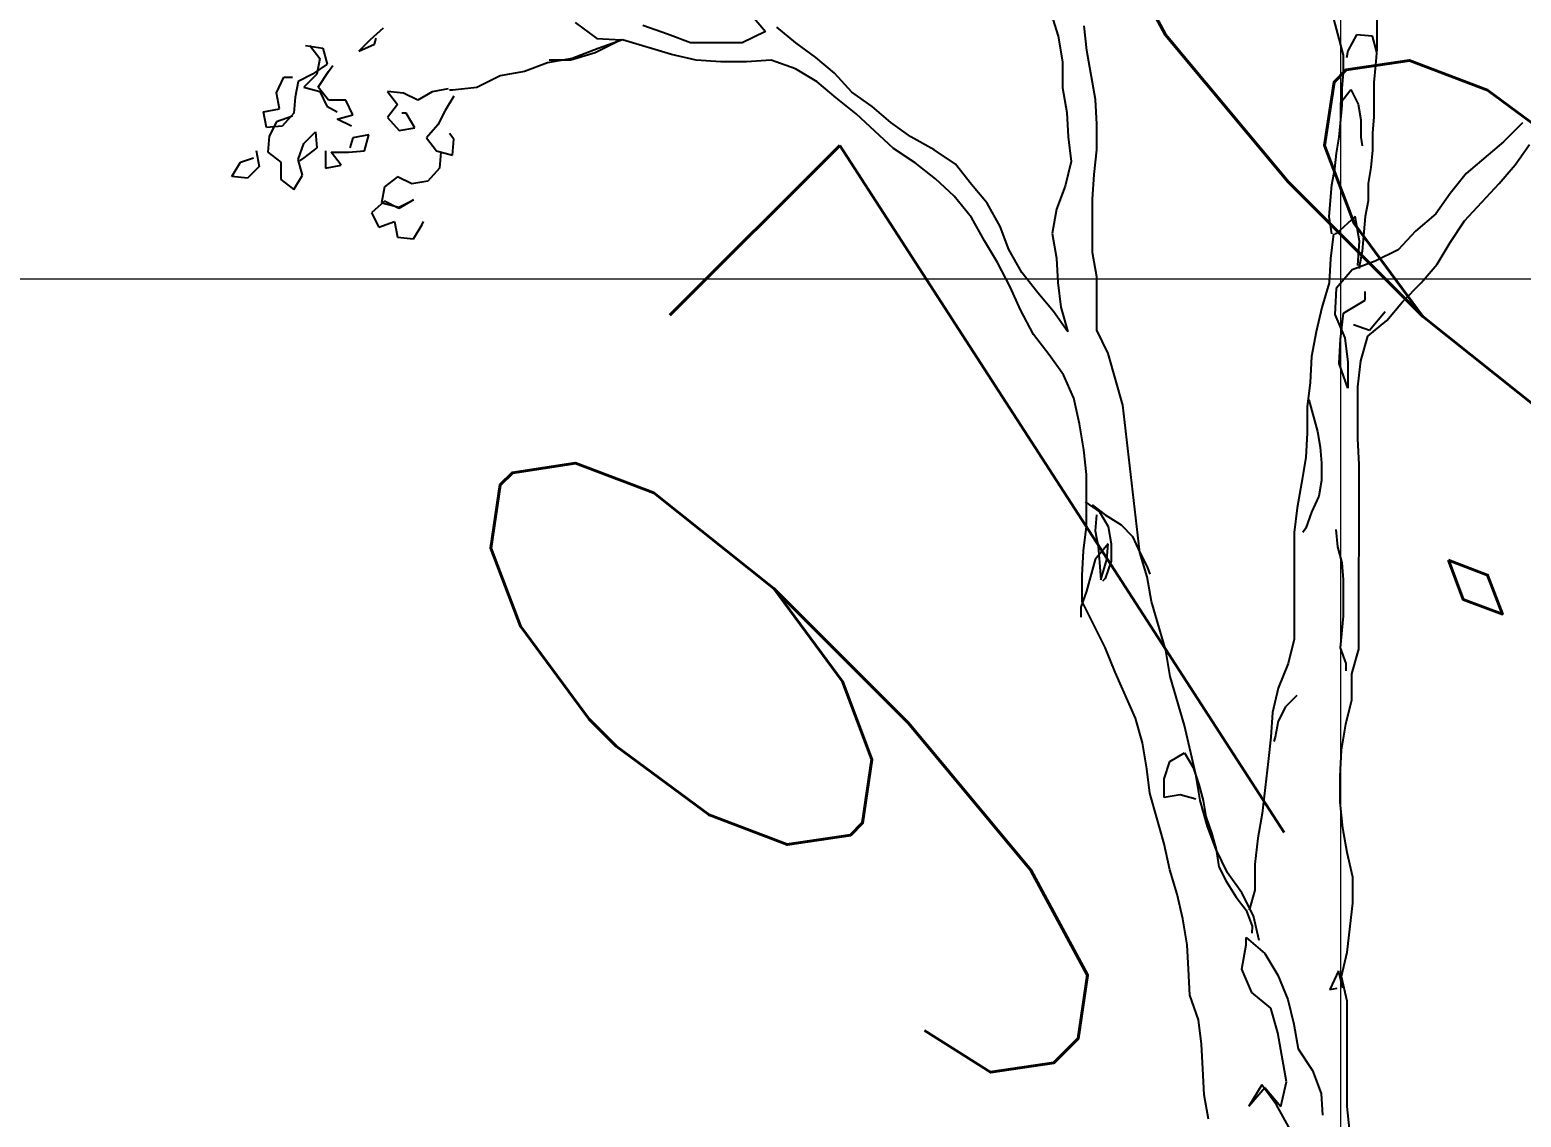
# Model space of a CAD drawing. Header units: millimetres. Extents: x 684983 to 685377, y 990360 to 990509.
# Drawn here: x 685052.703 to 685054.194, y 990413.2 to 990414.287 of the extents above; entities that cross this region are included whole.
import ezdxf

# ---------------------------------------------------------------- set-up
doc = ezdxf.new("R2010")
doc.units = ezdxf.units.MM
doc.header["$PDMODE"] = 35
doc.header["$PDSIZE"] = 0.2
doc.layers.add('dim', color=7, linetype='Continuous')
doc.layers.add('TEAK', color=7, linetype='Continuous')
doc.layers.add('grid', color=8, linetype='Continuous', lineweight=9)
doc.layers.add('GRID LEVELS', color=7, linetype='Continuous', lineweight=13)
doc.styles.add('DIM', font='ARIALN.TTF', dxfattribs={"width": 0.8, "height": 1})
doc.styles.get("Standard").update_dxf_attribs({"font": 'RomanS'})
doc.dimstyles.get("Standard").update_dxf_attribs({"dimtxt": 1, "dimasz": 0.18, "dimexe": 0.18, "dimexo": 0.0625, "dimgap": 0.09, "dimtad": 0, "dimrnd": 0.05, "dimzin": 0, "dimdsep": 46, "dimtxsty": 'DIM', "dimcen": 0.09, "dimse1": 1, "dimse2": 1, "dimsd1": 1, "dimsd2": 1, "dimadec": 0, "dimazin": 0, "dimtfac": 1, "dimtix": 1, "dimtofl": 0, "dimtmove": 2, "dimatfit": 3, "dimfxl": 0, "dimtolj": 1, "dimtzin": 0, "dimarcsym": 0})

# ---------------------------------------------------------------- blocks, each defined once
blk = doc.blocks.new('*D22')
at = {"layer": 'Defpoints', "color": 0, "transparency": 16777216}
for p in [(685042.0688, 990413.8862), (685065.652, 990407.182), (685065.4309, 990406.4041)]:
    blk.add_point(p, dxfattribs=at)
at = {"layer": 'dim', "color": 0, "transparency": 16777216, "insert": (685053.6393, 990409.7562), "char_height": 1, "attachment_point": 5, "rotation": 344.1306, "style": 'DIM'}
blk.add_mtext('\\A1;24.50', dxfattribs=at)
blk = doc.blocks.new('A$C25655A80')
at = {"color": 62}
for p, q in [((-0.39502, 1.12989), (-0.3835, 1.11642)), ((0.00197, 1.10069), (-0.00665, 1.13242)), ((-0.63824, 1.11858), (-0.6469, 1.1109)), ((-0.51039, 1.12231), (-0.49598, 1.11172)), ((-0.44887, 1.11456), (-0.46521, 1.12034)), ((-0.43349, 1.10878), (-0.44887, 1.11456)), ((-0.3835, 1.11642), (-0.39889, 1.10875)), ((0.01063, 1.11414), (0.00486, 1.10357)), ((0.02121, 1.11317), (0.01063, 1.11414)), ((-0.69016, 1.10709), (-0.67863, 1.10516)), ((-0.68728, 1.10709), (-0.68056, 1.09843)), ((-0.67863, 1.10516), (-0.67575, 1.09458)), ((-0.6469, 1.1109), (-0.6546, 1.10321)), ((-0.6546, 1.10321), (-0.64402, 1.10801)), ((-0.64402, 1.10801), (-0.64305, 1.11185)), ((-0.47963, 1.11074), (-0.49695, 1.10211)), ((-0.49598, 1.11172), (-0.47963, 1.11074)), ((-0.39889, 1.10875), (-0.43349, 1.10878)), ((0.00486, 1.10357), (0.00389, 1.09876)), ((0.02408, 1.10259), (0.02121, 1.11317)), ((-0.67575, 1.09458), (-0.68537, 1.08786)), ((-0.68056, 1.09843), (-0.68249, 1.08786)), ((-0.6748, 1.08977), (-0.67191, 1.09362)), ((-0.51329, 1.09732), (-0.52771, 1.09733)), ((-0.49695, 1.10211), (-0.51329, 1.09732)), ((0.00196, 1.08915), (0.00197, 1.10069)), ((-0.70942, 1.07539), (-0.7046, 1.08595)), ((-0.7046, 1.08595), (-0.69883, 1.08595)), ((-0.68537, 1.08786), (-0.69499, 1.08306)), ((-0.68249, 1.08786), (-0.69115, 1.07921)), ((-0.68154, 1.0792), (-0.6748, 1.08977)), ((0.00099, 1.07858), (0.00196, 1.08915)), ((-0.7075, 1.06481), (-0.70942, 1.07539)), ((-0.69499, 1.08306), (-0.69692, 1.07249)), ((-0.69115, 1.07921), (-0.68058, 1.07632)), ((-0.67482, 1.07055), (-0.68154, 1.0792)), ((-0.68058, 1.07632), (-0.67578, 1.0667)), ((-0.6354, 1.07628), (-0.62868, 1.06762)), ((-0.62482, 1.07531), (-0.6354, 1.07628)), ((-0.61521, 1.07049), (-0.62482, 1.07531)), ((-0.6056, 1.07625), (-0.61521, 1.07049)), ((-0.59502, 1.07816), (-0.6056, 1.07625)), ((0.00002, 1.06897), (0.00675, 1.07761)), ((0.00098, 1.06704), (0.00099, 1.07858)), ((0.00675, 1.07761), (0.01155, 1.068)), ((-0.71808, 1.0629), (-0.7075, 1.06481)), ((-0.69692, 1.07249), (-0.69789, 1.06192)), ((-0.67578, 1.0667), (-0.66905, 1.06285)), ((-0.66328, 1.07054), (-0.67482, 1.07055)), ((-0.65848, 1.06092), (-0.66328, 1.07054)), ((-0.62868, 1.06762), (-0.63541, 1.05898)), ((-0.59118, 1.07335), (-0.59696, 1.06375)), ((-0.00097, 1.0459), (0.00098, 1.06704)), ((0.00001, 1.05743), (0.00002, 1.06897)), ((0.01155, 1.068), (0.01346, 1.05742)), ((-0.71617, 1.05232), (-0.71808, 1.0629)), ((-0.70944, 1.05616), (-0.71425, 1.04655)), ((-0.69886, 1.05999), (-0.70944, 1.05616)), ((-0.69789, 1.06192), (-0.70559, 1.05327)), ((-0.66906, 1.05804), (-0.65848, 1.06092)), ((-0.65945, 1.05323), (-0.66906, 1.05804)), ((-0.63541, 1.05898), (-0.62773, 1.05032)), ((-0.62291, 1.06185), (-0.6258, 1.06185)), ((-0.61715, 1.05223), (-0.62291, 1.06185)), ((-0.60177, 1.05414), (-0.60947, 1.04549)), ((-0.59696, 1.06375), (-0.60177, 1.05414)), ((0.01346, 1.05742), (0.01345, 1.04588)), ((-0.70559, 1.05327), (-0.71617, 1.05232)), ((-0.71425, 1.04655), (-0.71522, 1.03598)), ((-0.69118, 1.04172), (-0.68349, 1.04941)), ((-0.68349, 1.04941), (-0.68253, 1.03883)), ((-0.6585, 1.04554), (-0.66042, 1.03881)), ((-0.64792, 1.04745), (-0.6585, 1.04554)), ((-0.65081, 1.03688), (-0.64792, 1.04745)), ((-0.62773, 1.05032), (-0.61715, 1.05223)), ((-0.60947, 1.04549), (-0.60275, 1.03684)), ((-0.59121, 1.04452), (-0.59409, 1.04836)), ((-0.59218, 1.03394), (-0.59121, 1.04452)), ((-0.0029, 1.03532), (-0.00097, 1.0459)), ((0.01345, 1.04588), (0.01441, 1.04012)), ((-0.72291, 1.03695), (-0.721, 1.02637)), ((-0.71522, 1.03598), (-0.70658, 1.02924)), ((-0.69504, 1.03115), (-0.69118, 1.04172)), ((-0.68253, 1.03883), (-0.69119, 1.03211)), ((-0.67677, 1.0369), (-0.67678, 1.02537)), ((-0.67292, 1.03594), (-0.66139, 1.03593)), ((-0.6662, 1.02728), (-0.67292, 1.03594)), ((-0.66139, 1.03593), (-0.65081, 1.03688)), ((-0.60275, 1.03684), (-0.59218, 1.03394)), ((-0.59987, 1.03587), (-0.60084, 1.0253)), ((-0.00387, 1.02475), (-0.0029, 1.03532)), ((-0.73927, 1.01966), (-0.73349, 1.02926)), ((-0.73349, 1.02926), (-0.72484, 1.03214)), ((-0.721, 1.02637), (-0.7287, 1.01869)), ((-0.70658, 1.02924), (-0.70659, 1.0177)), ((-0.69216, 1.02058), (-0.69504, 1.03115)), ((-0.69119, 1.03211), (-0.69408, 1.03019)), ((-0.67678, 1.02537), (-0.6662, 1.02728)), ((-0.60084, 1.0253), (-0.60853, 1.01665)), ((-0.0058, 1.01418), (-0.00387, 1.02475)), ((-0.7287, 1.01869), (-0.73927, 1.01966)), ((-0.70659, 1.0177), (-0.69794, 1.01097)), ((-0.69794, 1.01097), (-0.69216, 1.02058)), ((-0.62872, 1.01956), (-0.63738, 1.01283)), ((-0.61911, 1.01474), (-0.62872, 1.01956)), ((-0.60853, 1.01665), (-0.61911, 1.01474)), ((-0.00774, 0.99303), (-0.0058, 1.01418)), ((-0.63738, 1.01283), (-0.63931, 1.00226)), ((-0.61816, 1.00417), (-0.62778, 0.99841)), ((-0.62778, 0.99937), (-0.61816, 1.00417)), ((-0.63739, 1.00322), (-0.64604, 0.99554)), ((-0.64604, 0.99554), (-0.64125, 0.98592)), ((-0.63931, 1.00226), (-0.62778, 0.99937)), ((-0.62778, 0.99841), (-0.63739, 1.00322)), ((-0.64125, 0.98592), (-0.63067, 0.98976)), ((-0.63067, 0.98976), (-0.62876, 0.97918)), ((-0.61818, 0.97821), (-0.61241, 0.98782)), ((-0.61241, 0.98782), (-0.61144, 0.98974)), ((-0.00583, 0.98149), (-0.00774, 0.99303)), ((-0.62876, 0.97918), (-0.61818, 0.97821))]:
    blk.add_line(p, q, dxfattribs=at)
for p, q in [((-0.19411, 1.13163), (-0.18836, 1.11336)), ((0.0241, 1.12855), (0.02408, 1.10451)), ((-0.36332, 1.10871), (-0.37581, 1.1193)), ((-0.16914, 1.10373), (-0.17105, 1.12007)), ((-0.49502, 1.10499), (-0.51233, 1.09828)), ((-0.47867, 1.11074), (-0.49502, 1.10499)), ((-0.446, 1.1011), (-0.47867, 1.11074)), ((-0.34987, 1.09909), (-0.36332, 1.10871)), ((-0.18836, 1.11336), (-0.18549, 1.09605)), ((-0.1634, 1.07104), (-0.16914, 1.10373)), ((0.02408, 1.10451), (0.02311, 1.09394)), ((-0.52867, 1.09541), (-0.54406, 1.08965)), ((-0.51233, 1.09828), (-0.52867, 1.09541)), ((-0.42966, 1.09724), (-0.446, 1.1011)), ((-0.41332, 1.09626), (-0.42966, 1.09724)), ((-0.39601, 1.09625), (-0.41332, 1.09626)), ((-0.37967, 1.09719), (-0.39601, 1.09625)), ((-0.36333, 1.09141), (-0.37967, 1.09719)), ((-0.33738, 1.0885), (-0.34987, 1.09909)), ((-0.18549, 1.09605), (-0.18551, 1.07875)), ((0.02311, 1.09394), (0.02214, 1.08241)), ((-0.56041, 1.08678), (-0.57579, 1.07911)), ((-0.54406, 1.08965), (-0.56041, 1.08678)), ((-0.34892, 1.08275), (-0.36333, 1.09141)), ((-0.32586, 1.076), (-0.33738, 1.0885)), ((-0.59214, 1.0772), (-0.59406, 1.0772)), ((-0.57579, 1.07911), (-0.59214, 1.0772)), ((-0.33644, 1.07216), (-0.34892, 1.08275)), ((-0.31241, 1.06637), (-0.32586, 1.076)), ((-0.18551, 1.07875), (-0.18264, 1.06241)), ((0.02214, 1.08241), (0.02212, 1.05933)), ((-0.32299, 1.06157), (-0.33644, 1.07216)), ((-0.29992, 1.05578), (-0.31241, 1.06637)), ((-0.16246, 1.0547), (-0.1634, 1.07104)), ((-0.29801, 1.03848), (-0.32299, 1.06157)), ((-0.28647, 1.04616), (-0.29992, 1.05578)), ((-0.18264, 1.06241), (-0.18169, 1.04606)), ((-0.16247, 1.03739), (-0.16246, 1.0547)), ((0.02212, 1.05933), (0.02115, 1.04876)), ((0.12113, 1.0554), (0.10862, 1.04291)), ((-0.2711, 1.03749), (-0.28647, 1.04616)), ((-0.18169, 1.04606), (-0.17978, 1.02972)), ((0.02115, 1.04876), (0.02114, 1.03723)), ((-0.2836, 1.02885), (-0.29801, 1.03848)), ((-0.25669, 1.02787), (-0.2711, 1.03749)), ((-0.16441, 1.02105), (-0.16247, 1.03739)), ((0.02114, 1.03723), (0.02016, 1.02569)), ((0.10862, 1.04291), (0.08361, 1.02179)), ((0.1163, 1.02753), (0.12592, 1.04097)), ((-0.27016, 1.01827), (-0.2836, 1.02885)), ((-0.24613, 1.0144), (-0.25669, 1.02787)), ((-0.17978, 1.02972), (-0.18364, 1.01338)), ((0.02016, 1.02569), (0.01823, 1.01512)), ((0.10571, 1.01504), (0.1163, 1.02753)), ((-0.25767, 1.00672), (-0.27016, 1.01827)), ((-0.23556, 1.00189), (-0.24613, 1.0144)), ((-0.16539, 1.00471), (-0.16441, 1.02105)), ((0.01823, 1.01512), (0.01822, 1.00358)), ((0.08361, 1.02179), (0.07302, 1.00834)), ((0.08262, 0.99007), (0.10571, 1.01504)), ((-0.24615, 0.99229), (-0.25767, 1.00672)), ((-0.18364, 1.01338), (-0.18942, 0.998)), ((-0.16542, 0.96914), (-0.16539, 1.00471)), ((0.07302, 1.00834), (0.0634, 0.99489)), ((-0.22693, 0.9865), (-0.23556, 1.00189)), ((-0.18942, 0.998), (-0.19232, 0.98167)), ((0.01822, 1.00358), (0.01629, 0.99301)), ((0.0634, 0.99489), (0.04993, 0.98337)), ((-0.23751, 0.9769), (-0.24615, 0.99229)), ((-0.22117, 0.97112), (-0.22693, 0.9865)), ((0.00956, 0.99302), (-0.00295, 0.98149)), ((0.01243, 0.97667), (0.00956, 0.99302)), ((0.01629, 0.99301), (0.01435, 0.96994)), ((0.07299, 0.97565), (0.08262, 0.99007)), ((-0.22887, 0.96247), (-0.23751, 0.9769)), ((-0.19232, 0.98167), (-0.18945, 0.96532)), ((-0.00487, 0.98149), (-0.00681, 0.96515)), ((-0.00295, 0.98149), (-0.00391, 0.98149)), ((0.01145, 0.96033), (0.01243, 0.97667)), ((0.04993, 0.98337), (0.03838, 0.97088)), ((0.06433, 0.96124), (0.07299, 0.97565)), ((-0.21253, 0.95573), (-0.22117, 0.97112)), ((-0.18945, 0.96532), (-0.18851, 0.94898)), ((-0.16255, 0.9528), (-0.16542, 0.96914)), ((-0.00681, 0.96515), (-0.00778, 0.94881)), ((0.01435, 0.96994), (0.01241, 0.95937)), ((0.03838, 0.97088), (0.02299, 0.9632)), ((-0.22023, 0.94612), (-0.22887, 0.96247)), ((-0.20197, 0.94226), (-0.21253, 0.95573)), ((0.00761, 0.95745), (-0.00298, 0.94496)), ((0.02299, 0.9632), (0.00761, 0.95745)), ((0.01241, 0.95937), (0.01241, 0.95841)), ((0.05374, 0.94876), (0.06433, 0.96124)), ((-0.21352, 0.93074), (-0.22023, 0.94612)), ((-0.18851, 0.94898), (-0.1866, 0.93263)), ((-0.16258, 0.91723), (-0.16255, 0.9528)), ((-0.00778, 0.94881), (-0.0126, 0.93247)), ((-0.00298, 0.94496), (-0.00396, 0.92766)), ((0.04123, 0.93627), (0.05374, 0.94876)), ((-0.19141, 0.92975), (-0.20197, 0.94226)), ((0.00181, 0.92862), (0.01624, 0.93725)), ((0.01624, 0.93725), (0.01624, 0.94302)), ((0.03065, 0.92378), (0.04123, 0.93627)), ((-0.20488, 0.91439), (-0.21352, 0.93074)), ((-0.18181, 0.91629), (-0.19141, 0.92975)), ((-0.1866, 0.93263), (-0.18181, 0.91629)), ((-0.0126, 0.93247), (-0.01646, 0.91614)), ((-0.00396, 0.92766), (0.00276, 0.91227)), ((-0.00013, 0.91131), (0.00181, 0.92862)), ((0.02969, 0.92955), (0.0191, 0.91706)), ((-0.15491, 0.90184), (-0.16258, 0.91723)), ((-0.01646, 0.91614), (-0.01936, 0.8998)), ((0.0191, 0.91706), (0.00853, 0.92092)), ((0.01814, 0.91322), (0.03065, 0.92378)), ((-0.19432, 0.90092), (-0.20488, 0.91439)), ((-0.0011, 0.89497), (-0.00013, 0.91131)), ((0.00276, 0.91227), (0.00467, 0.89593)), ((0.01332, 0.89688), (0.01814, 0.91322)), ((-0.18472, 0.88745), (-0.19432, 0.90092)), ((-0.14532, 0.86723), (-0.15491, 0.90184)), ((-0.01936, 0.8998), (-0.02034, 0.88249)), ((0.00465, 0.87863), (-0.0011, 0.89497)), ((0.00467, 0.89593), (0.00465, 0.87863)), ((0.01138, 0.87958), (0.01332, 0.89688)), ((-0.178, 0.87206), (-0.18472, 0.88745)), ((-0.02034, 0.88249), (-0.02228, 0.86615)), ((0.01135, 0.84497), (0.01138, 0.87958)), ((-0.17417, 0.85476), (-0.178, 0.87206)), ((-0.13388, 0.76916), (-0.14532, 0.86723)), ((-0.02228, 0.86615), (-0.02229, 0.84885)), ((-0.02131, 0.87096), (-0.01556, 0.84981)), ((-0.17131, 0.83745), (-0.17417, 0.85476)), ((-0.02229, 0.84885), (-0.02327, 0.83251)), ((-0.01556, 0.84981), (-0.01365, 0.83923)), ((-0.1694, 0.82111), (-0.17131, 0.83745)), ((-0.01365, 0.83923), (-0.0127, 0.82865)), ((0.01229, 0.82767), (0.01135, 0.84497)), ((-0.02327, 0.83251), (-0.02617, 0.81521)), ((-0.0127, 0.82865), (-0.01271, 0.81712)), ((0.01218, 0.70462), (0.01229, 0.82767)), ((-0.16943, 0.7865), (-0.1694, 0.82111)), ((-0.01271, 0.81712), (-0.01464, 0.80655)), ((-0.02617, 0.81521), (-0.02907, 0.79887)), ((-0.01464, 0.80655), (-0.01946, 0.79598)), ((-0.17038, 0.80284), (-0.16077, 0.79611)), ((-0.16557, 0.80092), (-0.15693, 0.79418)), ((-0.16077, 0.79611), (-0.15501, 0.78649)), ((-0.02907, 0.79887), (-0.03101, 0.78253)), ((-0.01946, 0.79598), (-0.02331, 0.78541)), ((-0.17137, 0.77016), (-0.16943, 0.7865)), ((-0.16269, 0.79418), (-0.16367, 0.78361)), ((-0.15693, 0.79418), (-0.14636, 0.78744)), ((-0.15501, 0.78649), (-0.1531, 0.77495)), ((-0.14636, 0.78744), (-0.13868, 0.77974)), ((-0.02331, 0.78541), (-0.02524, 0.78252)), ((-0.16367, 0.78361), (-0.16175, 0.77303)), ((-0.13868, 0.77974), (-0.13388, 0.76916)), ((-0.03101, 0.78253), (-0.03107, 0.71139)), ((-0.00313, 0.78443), (-0.00218, 0.77289)), ((-0.17234, 0.75382), (-0.17137, 0.77016)), ((-0.15502, 0.77495), (-0.16368, 0.76438)), ((-0.16175, 0.77303), (-0.1608, 0.76246)), ((-0.15599, 0.76438), (-0.15502, 0.77495)), ((-0.1531, 0.77495), (-0.15311, 0.76341)), ((-0.12909, 0.75282), (-0.13388, 0.76916)), ((-0.13388, 0.76916), (-0.12908, 0.75955)), ((-0.00218, 0.77289), (0.0007, 0.76231)), ((-0.16368, 0.76438), (-0.16947, 0.74324)), ((-0.1608, 0.76246), (-0.15985, 0.75092)), ((-0.15985, 0.75092), (-0.15599, 0.76438)), ((-0.15311, 0.76341), (-0.15697, 0.75188)), ((-0.12908, 0.75955), (-0.12716, 0.75474)), ((0.0007, 0.76231), (0.00165, 0.75078)), ((-0.17236, 0.73652), (-0.17234, 0.75382)), ((-0.15697, 0.75188), (-0.15889, 0.74996)), ((-0.12622, 0.73647), (-0.12909, 0.75282)), ((0.00165, 0.75078), (0.00163, 0.72674)), ((-0.16947, 0.74324), (-0.17333, 0.73267)), ((-0.15701, 0.70574), (-0.17236, 0.73652)), ((-0.11663, 0.70378), (-0.12622, 0.73647)), ((-0.17333, 0.73267), (-0.17333, 0.72594)), ((0.00163, 0.72674), (-0.00032, 0.7056)), ((-0.03107, 0.71139), (-0.03493, 0.69505)), ((-0.15029, 0.68939), (-0.15701, 0.70574)), ((-0.11377, 0.68647), (-0.11663, 0.70378)), ((-0.00032, 0.7056), (0.00352, 0.69502)), ((0.00736, 0.68829), (0.01218, 0.70462)), ((-0.13686, 0.65862), (-0.15029, 0.68939)), ((-0.10418, 0.65378), (-0.11377, 0.68647)), ((-0.03493, 0.69505), (-0.04168, 0.67872)), ((0.00352, 0.69502), (0.00352, 0.69021)), ((0.00734, 0.67098), (0.00736, 0.68829)), ((-0.04168, 0.67872), (-0.04554, 0.66238)), ((-0.03688, 0.66622), (-0.0417, 0.65661)), ((-0.02918, 0.6739), (-0.03688, 0.66622)), ((0.00348, 0.65464), (0.00734, 0.67098)), ((-0.13207, 0.64227), (-0.13686, 0.65862)), ((-0.04554, 0.66238), (-0.04651, 0.64604)), ((-0.0417, 0.65661), (-0.04363, 0.64603)), ((-0.09652, 0.62109), (-0.10418, 0.65378)), ((0.00058, 0.63734), (0.00348, 0.65464)), ((-0.1292, 0.62496), (-0.13207, 0.64227)), ((-0.04651, 0.64604), (-0.04845, 0.6297)), ((-0.04363, 0.64603), (-0.04459, 0.64315)), ((-0.00039, 0.62004), (0.00058, 0.63734)), ((-0.11767, 0.61822), (-0.11382, 0.62976)), ((-0.11382, 0.62976), (-0.1042, 0.63552)), ((-0.1042, 0.63552), (-0.09844, 0.6259)), ((-0.04845, 0.6297), (-0.05233, 0.59509)), ((-0.1273, 0.60862), (-0.1292, 0.62496)), ((-0.11769, 0.60573), (-0.11767, 0.61822)), ((-0.09844, 0.6259), (-0.09461, 0.61436)), ((-0.09365, 0.60378), (-0.09652, 0.62109)), ((-0.00041, 0.60274), (-0.00039, 0.62004)), ((-0.1225, 0.59227), (-0.1273, 0.60862)), ((-0.10711, 0.60764), (-0.11769, 0.60573)), ((-0.09654, 0.60475), (-0.10711, 0.60764)), ((-0.09461, 0.61436), (-0.09173, 0.60378)), ((-0.08886, 0.58648), (-0.09365, 0.60378)), ((-0.09173, 0.60378), (-0.08982, 0.59321)), ((0.0015, 0.58543), (-0.00041, 0.60274)), ((-0.11771, 0.57497), (-0.1225, 0.59227)), ((-0.08982, 0.59321), (-0.08598, 0.58167)), ((-0.05233, 0.59509), (-0.05523, 0.57875)), ((-0.08311, 0.57109), (-0.08886, 0.58648)), ((-0.08598, 0.58167), (-0.08311, 0.57109)), ((-0.05523, 0.57875), (-0.05716, 0.56145)), ((0.00437, 0.56909), (0.0015, 0.58543)), ((-0.11388, 0.55766), (-0.11771, 0.57497)), ((-0.07543, 0.5557), (-0.08311, 0.57109)), ((-0.08311, 0.57109), (-0.0812, 0.55955)), ((0.0082, 0.55274), (0.00437, 0.56909)), ((-0.10909, 0.54131), (-0.11388, 0.55766)), ((-0.0812, 0.55955), (-0.0764, 0.54993)), ((-0.05716, 0.56145), (-0.05718, 0.54415)), ((-0.0764, 0.54993), (-0.06968, 0.53935)), ((-0.06583, 0.54223), (-0.07543, 0.5557)), ((0.00818, 0.53544), (0.0082, 0.55274)), ((-0.10526, 0.52497), (-0.10909, 0.54131)), ((-0.06968, 0.53935), (-0.06296, 0.5307)), ((-0.05816, 0.52685), (-0.06583, 0.54223)), ((-0.05718, 0.54415), (-0.06104, 0.53069)), ((-0.06296, 0.5307), (-0.05912, 0.52012)), ((0.00431, 0.50276), (0.00818, 0.53544)), ((-0.10239, 0.50766), (-0.10526, 0.52497)), ((-0.05912, 0.52012), (-0.05913, 0.51531)), ((-0.05433, 0.5105), (-0.05816, 0.52685)), ((-0.10145, 0.49132), (-0.10239, 0.50766)), ((-0.06588, 0.49129), (-0.06298, 0.50763)), ((-0.06298, 0.51243), (-0.05049, 0.50185)), ((-0.06298, 0.50763), (-0.06298, 0.51243)), ((-0.05049, 0.50185), (-0.04185, 0.48742)), ((0.00045, 0.48642), (0.00431, 0.50276)), ((-0.1005, 0.47401), (-0.10145, 0.49132)), ((-0.05917, 0.4759), (-0.06588, 0.49129)), ((-0.04185, 0.48742), (-0.03514, 0.47107)), ((-0.00147, 0.49027), (-0.00725, 0.47777)), ((0.0014, 0.47873), (-0.00147, 0.49027)), ((-0.00725, 0.47777), (-0.00245, 0.47873)), ((0.00428, 0.47007), (0.00045, 0.48642)), ((-0.09475, 0.45767), (-0.1005, 0.47401)), ((-0.04668, 0.46531), (-0.05917, 0.4759)), ((-0.03514, 0.47107), (-0.03131, 0.45472)), ((0.00421, 0.3999), (0.00428, 0.47007)), ((-0.09284, 0.44132), (-0.09475, 0.45767)), ((-0.04189, 0.44897), (-0.04668, 0.46531)), ((-0.03615, 0.41628), (-0.04189, 0.44897)), ((-0.03131, 0.45472), (-0.02844, 0.43838)), ((-0.0919, 0.42498), (-0.09284, 0.44132)), ((-0.02844, 0.43838), (-0.01884, 0.42395)), ((-0.09095, 0.40768), (-0.0919, 0.42498)), ((-0.01884, 0.42395), (-0.01308, 0.40857)), ((-0.08808, 0.39133), (-0.09095, 0.40768)), ((-0.05249, 0.41437), (-0.06116, 0.39996)), ((-0.06116, 0.39996), (-0.05057, 0.41244)), ((-0.04289, 0.4009), (-0.05249, 0.41437)), ((-0.05057, 0.41244), (-0.04001, 0.39994)), ((-0.04001, 0.39994), (-0.03615, 0.41628)), ((-0.01308, 0.40857), (-0.01214, 0.39414)), ((-0.02562, 0.37012), (-0.04289, 0.4009)), ((0.00802, 0.36529), (0.00421, 0.3999))]:
    blk.add_line(p, q)
blk = doc.blocks.new('TR')
blk.add_blockref('A$C25655A80', (0.01921, 0.01485, 1.34531))

msp = doc.modelspace()

# ---------------------------------------------------------------- linework, layer by layer
at = {"layer": 'grid'}
for p, q in [((685054.0136, 990509.1548), (685054.0136, 990370.8996)), ((685085.1957, 990414.0381), (684982.7636, 990414.0381))]:
    msp.add_line(p, q, dxfattribs=at)

# ---------------------------------------------------------------- block references
at = {"layer": 'TEAK', "xscale": 1.5, "yscale": 1.5, "zscale": 1.5}
msp.add_blockref('TR', (685053.985, 990412.589, 97.66), dxfattribs=at)

# ---------------------------------------------------------------- texts
at = {"layer": 'GRID LEVELS', "width": 0.5}
for s, p in [('97.543', (685051.63, 990413.1578, 97.5431)), ('97.612', (685053.63, 990413.1578, 97.6123))]:
    msp.add_text(s, height=0.8, rotation=45, dxfattribs=at).set_placement(p)

# ---------------------------------------------------------------- dimensions: what is measured, and where the dimension line sits
at = {"layer": 'dim'}
dim = msp.add_aligned_dim(p1=(685042.0688, 990413.8862), p2=(685065.652, 990407.182), distance=-0.8087, dimstyle='Standard', dxfattribs=at)
dim.commit()
dim.dimension.update_dxf_attribs({"geometry": '*D22', "text_midpoint": (685053.6393, 990409.7562)})

doc.saveas('drawing.dxf')
